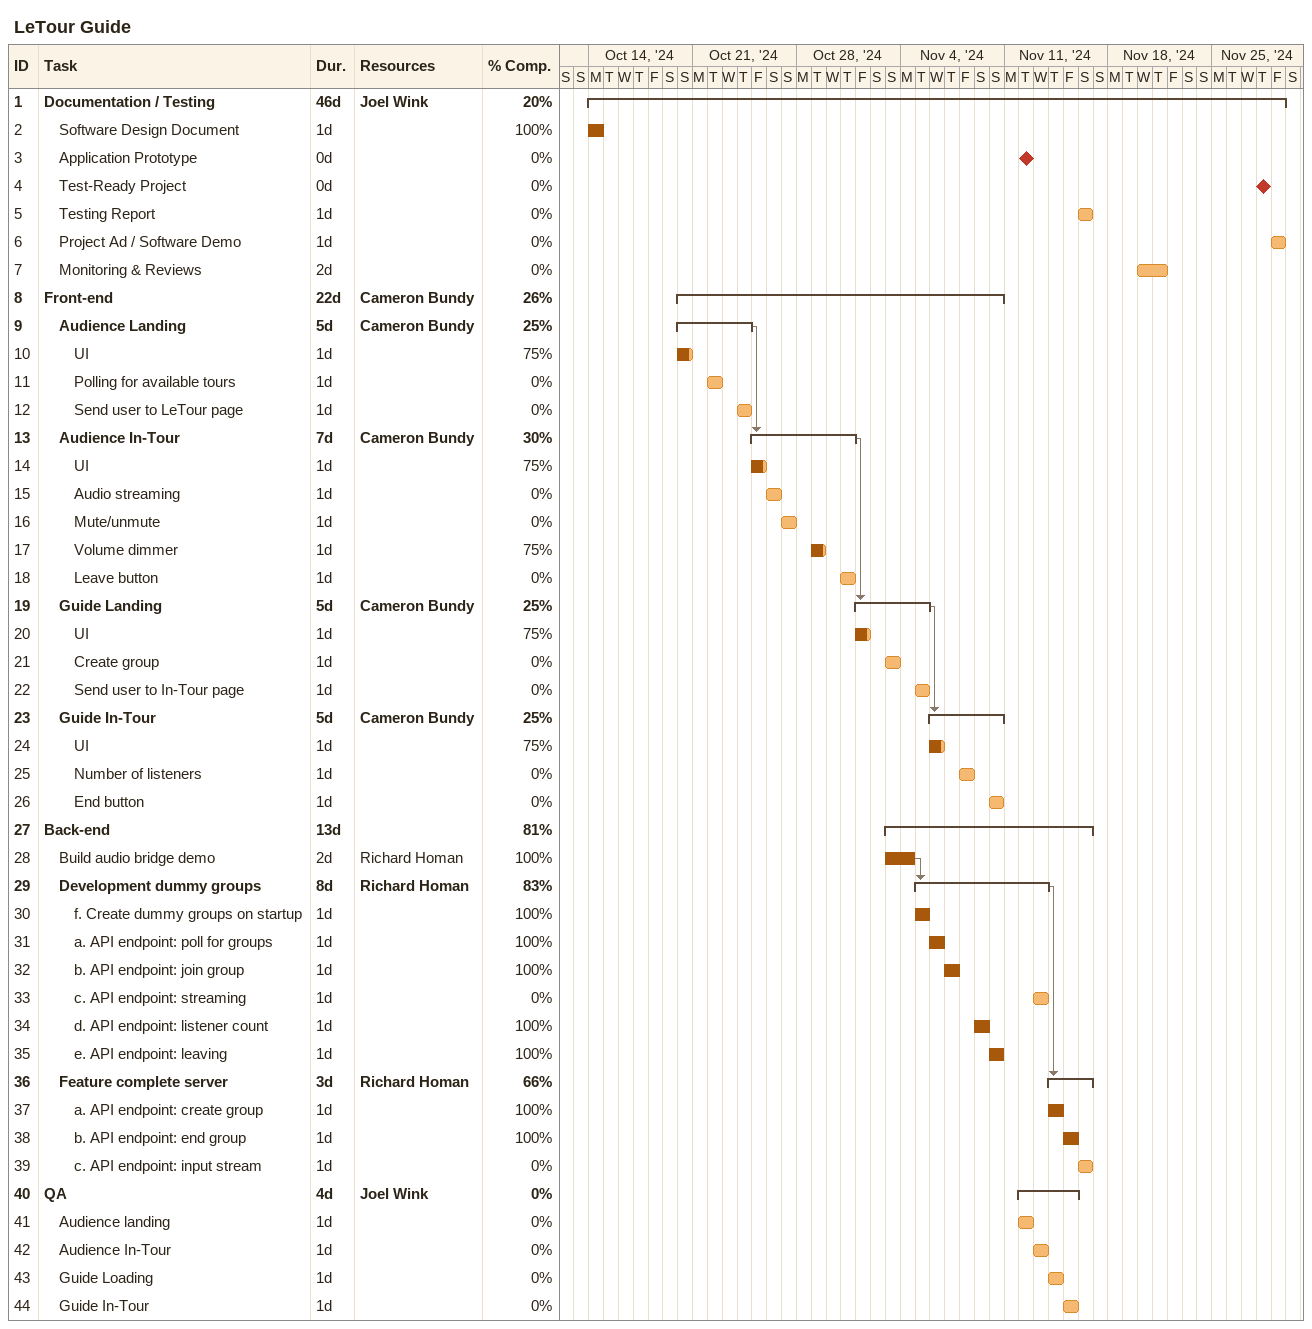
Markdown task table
LeTour Guide

| ID | Level | Task | Duration | Start | Finish | Predecessors | Resources | % complete |
|---|---|---|---|---|---|---|---|---|
| 1 | 1 | **Documentation / Testing** | 46d | 2024-10-14 | 2024-11-29 |  | Joel Wink | 20 |
| 2 | 2 | Software Design Document | 1d | 2024-10-14 | 2024-10-14 |  |  | 100 |
| 3 | 2 | Application Prototype | 0d | 2024-11-12 | 2024-11-12 |  |  | 0 |
| 4 | 2 | Test-Ready Project | 0d | 2024-11-28 | 2024-11-28 |  |  | 0 |
| 5 | 2 | Testing Report | 1d | 2024-11-16 | 2024-11-16 |  |  | 0 |
| 6 | 2 | Project Ad / Software Demo | 1d | 2024-11-29 | 2024-11-29 |  |  | 0 |
| 7 | 2 | Monitoring & Reviews | 2d | 2024-11-20 | 2024-11-21 |  |  | 0 |
| 8 | 1 | **Front-end** | 22d | 2024-10-20 | 2024-11-10 |  | Cameron Bundy | 26 |
| 9 | 2 | **Audience Landing** | 5d | 2024-10-20 | 2024-10-24 |  | Cameron Bundy | 25 |
| 10 | 3 | UI | 1d | 2024-10-20 | 2024-10-20 |  |  | 75 |
| 11 | 3 | Polling for available tours | 1d | 2024-10-22 | 2024-10-22 |  |  | 0 |
| 12 | 3 | Send user to LeTour page | 1d | 2024-10-24 | 2024-10-24 |  |  | 0 |
| 13 | 2 | **Audience In-Tour** | 7d | 2024-10-25 | 2024-10-31 | 9 | Cameron Bundy | 30 |
| 14 | 3 | UI | 1d | 2024-10-25 | 2024-10-25 |  |  | 75 |
| 15 | 3 | Audio streaming | 1d | 2024-10-26 | 2024-10-26 |  |  | 0 |
| 16 | 3 | Mute/unmute | 1d | 2024-10-27 | 2024-10-27 |  |  | 0 |
| 17 | 3 | Volume dimmer | 1d | 2024-10-29 | 2024-10-29 |  |  | 75 |
| 18 | 3 | Leave button | 1d | 2024-10-31 | 2024-10-31 |  |  | 0 |
| 19 | 2 | **Guide Landing** | 5d | 2024-11-01 | 2024-11-05 | 13 | Cameron Bundy | 25 |
| 20 | 3 | UI | 1d | 2024-11-01 | 2024-11-01 |  |  | 75 |
| 21 | 3 | Create group | 1d | 2024-11-03 | 2024-11-03 |  |  | 0 |
| 22 | 3 | Send user to In-Tour page | 1d | 2024-11-05 | 2024-11-05 |  |  | 0 |
| 23 | 2 | **Guide In-Tour** | 5d | 2024-11-06 | 2024-11-10 | 19 | Cameron Bundy | 25 |
| 24 | 3 | UI | 1d | 2024-11-06 | 2024-11-06 |  |  | 75 |
| 25 | 3 | Number of listeners | 1d | 2024-11-08 | 2024-11-08 |  |  | 0 |
| 26 | 3 | End button | 1d | 2024-11-10 | 2024-11-10 |  |  | 0 |
| 27 | 1 | **Back-end** | 13d | 2024-11-03 | 2024-11-16 |  |  | 81 |
| 28 | 2 | Build audio bridge demo | 2d | 2024-11-03 | 2024-11-04 |  | Richard Homan | 100 |
| 29 | 2 | **Development dummy groups** | 8d | 2024-11-05 | 2024-11-13 | 28 | Richard Homan | 83 |
| 30 | 3 | f. Create dummy groups on startup | 1d | 2024-11-05 | 2024-11-05 |  |  | 100 |
| 31 | 3 | a. API endpoint: poll for groups | 1d | 2024-11-06 | 2024-11-06 |  |  | 100 |
| 32 | 3 | b. API endpoint: join group | 1d | 2024-11-07 | 2024-11-07 |  |  | 100 |
| 33 | 3 | c. API endpoint: streaming | 1d | 2024-11-13 | 2024-11-13 |  |  | 0 |
| 34 | 3 | d. API endpoint: listener count | 1d | 2024-11-09 | 2024-11-09 |  |  | 100 |
| 35 | 3 | e. API endpoint: leaving | 1d | 2024-11-10 | 2024-11-10 |  |  | 100 |
| 36 | 2 | **Feature complete server** | 3d | 2024-11-14 | 2024-11-16 | 29 | Richard Homan | 66 |
| 37 | 3 | a. API endpoint: create group | 1d | 2024-11-14 | 2024-11-14 |  |  | 100 |
| 38 | 3 | b. API endpoint: end group | 1d | 2024-11-15 | 2024-11-15 |  |  | 100 |
| 39 | 3 | c. API endpoint: input stream | 1d | 2024-11-16 | 2024-11-16 |  |  | 0 |
| 40 | 1 | **QA** | 4d | 2024-11-12 | 2024-11-15 |  | Joel Wink | 0 |
| 41 | 2 | Audience landing | 1d | 2024-11-12 | 2024-11-12 |  |  | 0 |
| 42 | 2 | Audience In-Tour | 1d | 2024-11-13 | 2024-11-13 |  |  | 0 |
| 43 | 2 | Guide Loading | 1d | 2024-11-14 | 2024-11-14 |  |  | 0 |
| 44 | 2 | Guide In-Tour | 1d | 2024-11-15 | 2024-11-15 |  |  | 0 |
